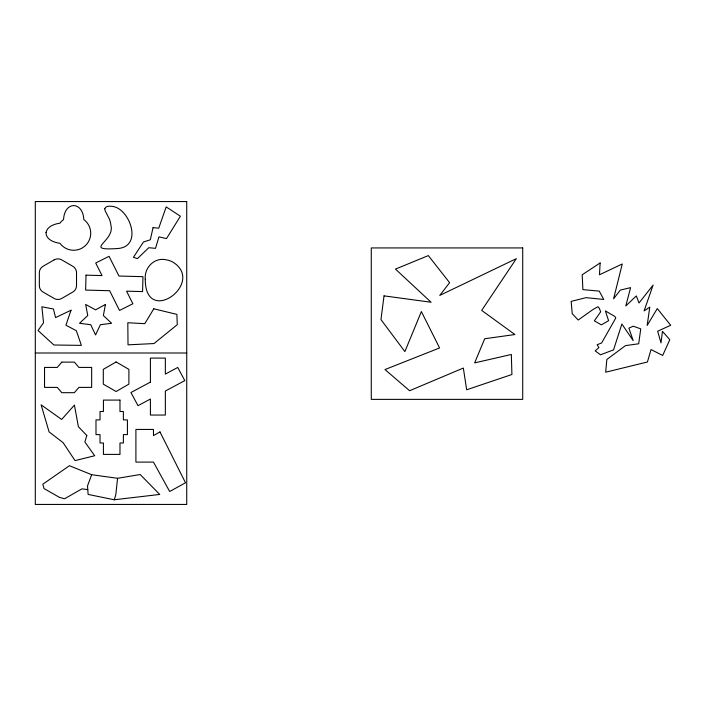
<?xml version="1.0" encoding="UTF-8"?>
<svg xmlns="http://www.w3.org/2000/svg" width="706" height="706" viewBox="0 0 706 706"><rect width="100%" height="100%" fill="white"/><g stroke="black" fill="none" stroke-linecap="round" stroke-linejoin="round"><path stroke-width="1.06" d="M117.567 478.297L115.784 494.853L114.231 499.777L88.118 494.421L87.509 485.922L91.674 474.714L117.567 478.297L140.167 474.529L159.732 494.438L114.231 499.777M35.3 353L186.737 353M87.773 489.576L81.887 488.887L64.599 498.745L59.41 497.359L44.019 488.543L42.801 484.219L69.435 465.713L91.674 474.714M104.717 208.738L105.194 210.882L109.28 218.851A23.263 23.263 0 0 1 110.304 221.949A23.677 23.677 0 0 1 110.904 225.276C115.272 241.452 81.949 250.815 117.575 248.538C141.341 246.932 131.731 214.677 116.905 207.714A17.341 17.341 0 0 0 113.145 206.496C110.427 206.09 105.874 205.499 104.717 208.738M145.259 279.214C145.233 327.54 206.328 282.532 172.643 261.952A21.886 21.886 0 0 0 166.254 259.834C154.526 257.019 144.148 267.6 145.259 279.214M86.026 275.146L85.629 290.078L109.633 290.713L119.535 310.446L132.878 303.748L126.568 291.172L142.568 291.596L142.965 276.673L118.97 276.028L109.059 256.296L95.716 263.003L102.026 275.578L86.026 275.146M600.126 262.941L599.482 274.766L622.26 263.982L613.593 298.815L620.274 290.104L630.599 287.633L625.79 305.954L636.318 295.92L639.027 302.971L653.112 285.074L644.084 310.922L649.794 307.119L647.155 325.475L657.295 308.575L670.7 325.272L657.683 331.22L660.992 342.904L662.457 331.37L669.8 339.665L662.678 355.462L651.056 349.567L647.402 362.001L605.669 372.203L606.842 359.495L625.463 345.622L638.692 343.769L640.748 328.864L633.256 326.216L628.852 328.122L633.185 340.583L621.871 324.019L613.549 349.867L600.524 354.791L595.158 350.9L598.909 347.59L597.144 344.731L601.627 342.966L615.8 317.974L614.838 316.429L605.369 310.922L608.598 320.692L601.397 324.875L594.346 320.833L600.665 311.805L599.27 308.204L597.947 306.731L592.952 309.528L578.196 320.039L572.248 313.685L571.145 301.383L586.068 297.65L603.762 299.45L599.235 291.11L582.891 289.636L582.203 274.766L600.126 262.941M46.031 232.45C45.775 239.528 54.168 242.529 59.957 243.314A17.032 17.032 0 0 0 85.717 245.3A17.032 17.032 0 0 0 83.82 219.54C82.884 200.989 64.502 200.989 63.558 219.54A17.032 17.032 0 0 0 59.957 223.158C54.459 223.987 47.373 226.308 46.031 232.45M384.029 295.867L380.958 319.606L404.882 351.588L421.367 311.558L439.591 347.943L384.991 369.547L409.604 390.727L463.33 368.047L466.675 389.774L511.912 374.507L511.338 354.465L474.644 362.893L484.704 338.739L514.912 334.538L481.686 310.402L516.324 258.661L439.75 295.417L449.607 282.7L428.339 255.598L395.457 269.101L431.092 302.247L384.029 295.867M105.459 304.445L103.367 315.538L111.583 323.286L100.384 324.716L95.557 334.926L90.739 324.716L79.54 323.286L87.756 315.538L85.655 304.445L95.557 309.872L105.459 304.445M153.043 227.667L150.307 239.802L143.477 241.981L133.425 257.302L137.449 258.617L148.772 247.718L155.532 248.344L158.956 236.845L166.484 238.619L180.392 216.23L166.192 206.902L158.744 228.17L153.043 227.667M86.803 435.478L84.87 442.027L94.719 455.741L75.039 460.612L63.116 442.688L49.093 431.904L41.116 404.829L61.651 419.461L74.421 405.103L78.384 426.706L86.803 435.478M71.032 310.216L65.914 325.21L76.345 330.735L81.375 345.375L53.894 345.005L38.062 330.514L43.534 322.774L41.883 306.801L53.409 308.981L55.589 317.594L71.032 310.216M153.793 308.787L144.801 323.666L127.812 322.748L128.024 344.837L153.979 343.557L177.268 324.681L176.888 314.399L153.793 308.787M61.81 362.116L57.265 367.42L44.531 367.42L44.531 387.391L57.265 387.391L61.81 392.686L74.377 392.686L78.922 387.391L91.656 387.391L91.656 367.42L78.922 367.42L74.377 362.116L61.81 362.116M54.141 259.879L43.119 266.241A7.572 7.572 0 0 0 39.333 272.798L39.333 285.533A7.572 7.572 0 0 0 43.119 292.09L54.141 298.453A7.572 7.572 0 0 0 61.713 298.453L72.736 292.09A7.572 7.572 0 0 0 76.522 285.533L76.522 272.798A7.572 7.572 0 0 0 72.736 266.241L61.713 259.879A7.572 7.572 0 0 0 54.141 259.879M116.093 361.966L103.297 369.353L103.297 384.135L116.093 391.521L128.889 384.135L128.889 369.353L116.093 361.966M159.971 431.904L153.467 435.628L153.467 429.442L135.905 429.442L135.905 462.103L153.467 462.103L169.678 491.508L185.51 482.78L159.971 431.904M150.413 382.105L130.954 392.527L138.005 405.694L150.413 399.04L150.413 415.049L165.345 415.049L165.345 391.036L184.796 380.613L177.744 367.447L165.345 374.101L165.345 358.092L150.413 358.092L150.413 382.105M186.737 201.563L35.3 201.563L35.3 504.437L186.737 504.437L186.737 201.563M522.714 247.93L371.277 247.93L371.277 399.375L522.714 399.375L522.714 247.93M119.976 400.09L103.42 400.09L103.42 411.501L100.023 411.501L100.023 419.885L95.99 419.885L95.99 434.605L100.023 434.605L100.023 442.989L103.42 442.989L103.42 454.399L119.976 454.399L119.976 442.989L123.382 442.989L123.382 434.605L127.415 434.605L127.415 419.885L123.382 419.885L123.382 411.501L119.976 411.501L119.976 400.09"/></g></svg>
